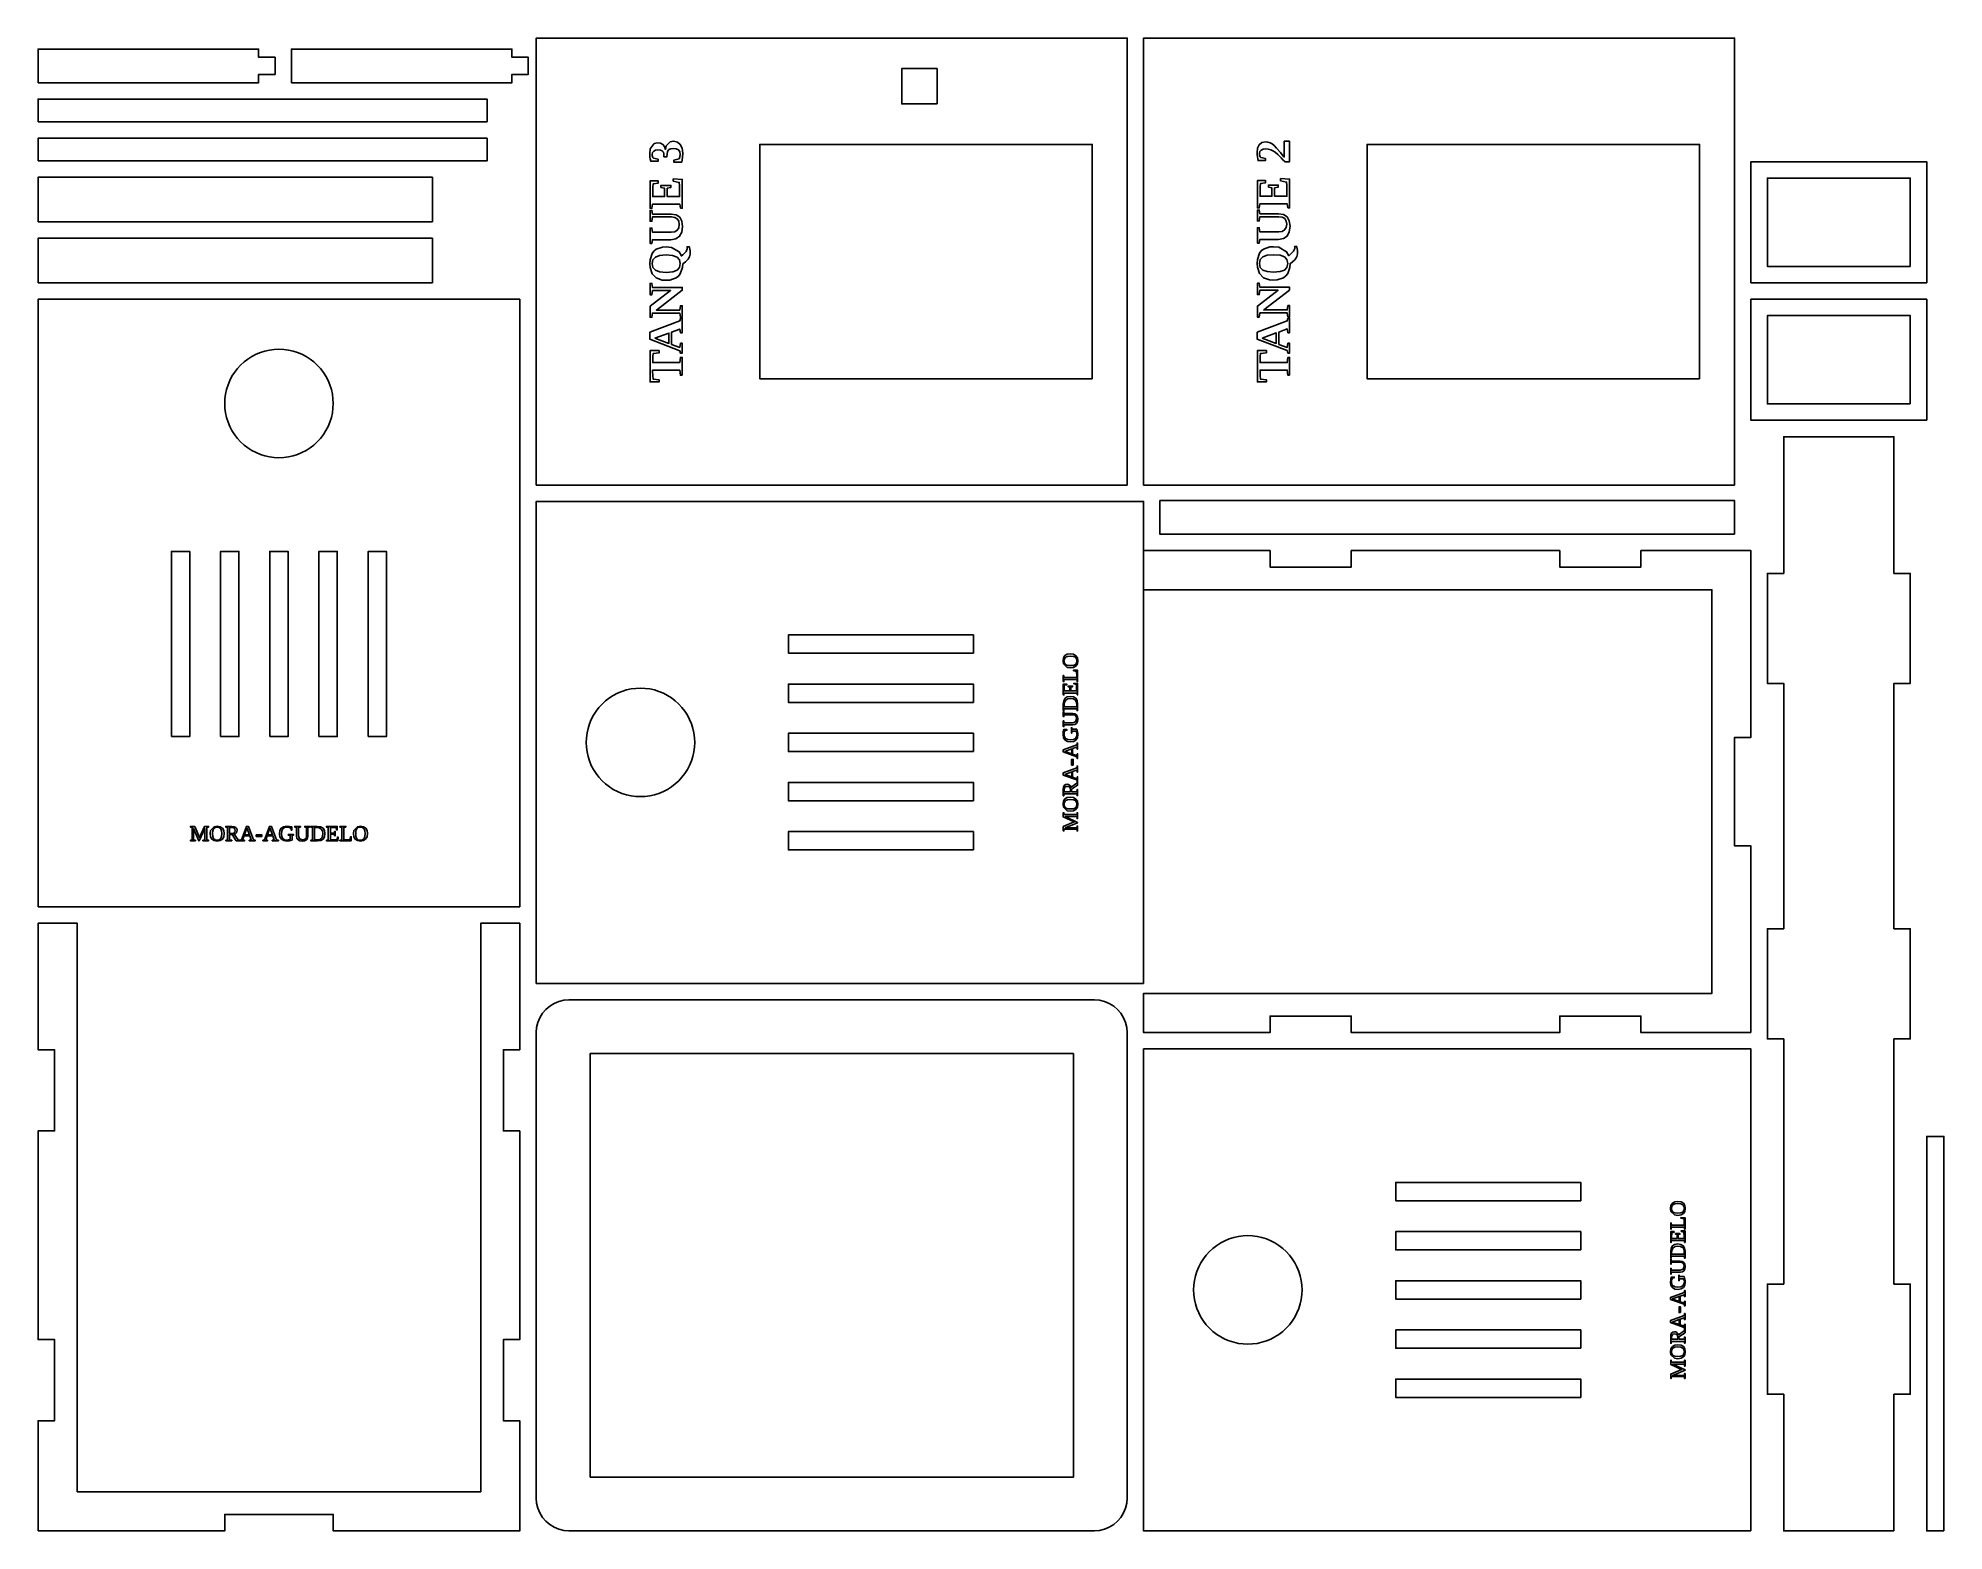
# Model space of a CAD drawing. Header units: millimetres. Extents: x 3 to 352, y 3 to 276.
import ezdxf

# ---------------------------------------------------------------- set-up
doc = ezdxf.new("R2010")
doc.units = ezdxf.units.MM
doc.layers.add('CORTE', color=1, linetype='CONTINUOUS')
doc.layers.add('GRABADO', color=5, linetype='CONTINUOUS')

msp = doc.modelspace()

# ---------------------------------------------------------------- linework, layer by layer
at = {"layer": 'CORTE'}
for points in [[(202.3, 194.3), (202.3, 276.05), (94.15, 276.05), (94.15, 194.3)], [(313.45, 194.3), (313.45, 276.05), (205.3, 276.05), (205.3, 194.3)], [(3, 267.9), (43.35, 267.9), (43.35, 269.4), (46.35, 269.4), (46.35, 272.55), (43.35, 272.55), (43.35, 274.05), (3, 274.05)], [(49.35, 267.9), (89.7, 267.9), (89.7, 269.4), (92.7, 269.4), (92.7, 272.55), (89.7, 272.55), (89.7, 274.05), (49.35, 274.05)], [(167.5, 264.02), (167.5, 270.47), (161.05, 270.47), (161.05, 264.02)], [(3, 260.75), (85.15, 260.75), (85.15, 264.9), (3, 264.9)], [(3, 253.6), (85.15, 253.6), (85.15, 257.75), (3, 257.75)], [(195.9, 213.75), (195.9, 256.6), (135.05, 256.6), (135.05, 213.75)], [(307.05, 213.75), (307.05, 256.6), (246.2, 256.6), (246.2, 213.75)], [(348.6, 231.3), (348.6, 253.45), (316.45, 253.45), (316.45, 231.3)], [(3, 242.45), (75.15, 242.45), (75.15, 250.6), (3, 250.6)], [(345.6, 234.3), (345.6, 250.45), (319.45, 250.45), (319.45, 234.3)], [(3, 231.3), (75.15, 231.3), (75.15, 239.45), (3, 239.45)], [(3, 117.15), (91.15, 117.15), (91.15, 228.3), (3, 228.3)], [(348.6, 206.15), (348.6, 228.3), (316.45, 228.3), (316.45, 206.15)], [(345.6, 209.15), (345.6, 225.3), (319.45, 225.3), (319.45, 209.15)], [(57, 209.225), (56.9622, 210.09), (56.8492, 210.9485), (56.6618, 211.7938), (56.4014, 212.6195), (56.0701, 213.4195), (55.6703, 214.1875), (55.2051, 214.9177), (54.678, 215.6047), (54.093, 216.243), (53.4547, 216.828), (52.7677, 217.3551), (52.0375, 217.8203), (51.2695, 218.2201), (50.4695, 218.5514), (49.6438, 218.8118), (48.7985, 218.9992), (47.94, 219.1122), (47.075, 219.15), (46.21, 219.1122), (45.3515, 218.9992), (44.5062, 218.8118), (43.6805, 218.5514), (42.8805, 218.2201), (42.1125, 217.8203), (41.3823, 217.3551), (40.6953, 216.828), (40.057, 216.243), (39.472, 215.6047), (38.9449, 214.9177), (38.4797, 214.1875), (38.0799, 213.4195), (37.7486, 212.6195), (37.4882, 211.7938), (37.3008, 210.9485), (37.1878, 210.09), (37.15, 209.225), (37.1878, 208.36), (37.3008, 207.5015), (37.4882, 206.6562), (37.7486, 205.8305), (38.0799, 205.0305), (38.4797, 204.2625), (38.9449, 203.5323), (39.472, 202.8453), (40.057, 202.207), (40.6953, 201.622), (41.3823, 201.0949), (42.1125, 200.6297), (42.8805, 200.2299), (43.6805, 199.8986), (44.5062, 199.6382), (45.3515, 199.4508), (46.21, 199.3378), (47.075, 199.3), (47.94, 199.3378), (48.7985, 199.4508), (49.6438, 199.6382), (50.4695, 199.8986), (51.2695, 200.2299), (52.0375, 200.6297), (52.7677, 201.0949), (53.4547, 201.622), (54.093, 202.207), (54.678, 202.8453), (55.2051, 203.5323), (55.6703, 204.2625), (56.0701, 205.0305), (56.4014, 205.8305), (56.6618, 206.6562), (56.8492, 207.5015), (56.9622, 208.36)], [(342.6, 3), (342.6, 28), (345.6, 28), (345.6, 48.15), (342.6, 48.15), (342.6, 93), (345.6, 93), (345.6, 113.15), (342.6, 113.15), (342.6, 158), (345.6, 158), (345.6, 178.15), (342.6, 178.15), (342.6, 203.15), (322.45, 203.15), (322.45, 178.15), (319.45, 178.15), (319.45, 158), (322.45, 158), (322.45, 113.15), (319.45, 113.15), (319.45, 93), (322.45, 93), (322.45, 48.15), (319.45, 48.15), (319.45, 28), (322.45, 28), (322.45, 3)], [(205.3, 103.15), (205.3, 191.3), (94.15, 191.3), (94.15, 103.15)], [(313.45, 185.3), (313.45, 191.45), (208.3, 191.45), (208.3, 185.3)], [(27.4, 148.3), (30.75, 148.3), (30.75, 182.15), (27.4, 182.15)], [(36.4, 148.3), (39.75, 148.3), (39.75, 182.15), (36.4, 182.15)], [(45.4, 148.3), (48.75, 148.3), (48.75, 182.15), (45.4, 182.15)], [(54.4, 148.3), (57.75, 148.3), (57.75, 182.15), (54.4, 182.15)], [(63.4, 148.3), (66.75, 148.3), (66.75, 182.15), (63.4, 182.15)], [(316.45, 94.15), (316.45, 128.3), (313.45, 128.3), (313.45, 148.15), (316.45, 148.15), (316.45, 182.3), (296.3, 182.3), (296.3, 179.3), (281.45, 179.3), (281.45, 182.3), (243.3, 182.3), (243.3, 179.3), (228.45, 179.3), (228.45, 182.3), (205.3, 182.3), (205.3, 175.15), (309.3, 175.15), (309.3, 101.3), (205.3, 101.3), (205.3, 94.15), (228.45, 94.15), (228.45, 97.15), (243.3, 97.15), (243.3, 94.15), (281.45, 94.15), (281.45, 97.15), (296.3, 97.15), (296.3, 94.15)], [(174.15, 163.55), (174.15, 166.9), (140.3, 166.9), (140.3, 163.55)], [(113.225, 157.15), (112.36, 157.1122), (111.5015, 156.9992), (110.6562, 156.8118), (109.8305, 156.5514), (109.0305, 156.2201), (108.2625, 155.8203), (107.5323, 155.3551), (106.8453, 154.828), (106.207, 154.243), (105.622, 153.6047), (105.0949, 152.9177), (104.6297, 152.1875), (104.2299, 151.4195), (103.8986, 150.6195), (103.6382, 149.7938), (103.4508, 148.9485), (103.3378, 148.09), (103.3, 147.225), (103.3378, 146.36), (103.4508, 145.5015), (103.6382, 144.6562), (103.8986, 143.8305), (104.2299, 143.0305), (104.6297, 142.2625), (105.0949, 141.5323), (105.622, 140.8453), (106.207, 140.207), (106.8453, 139.622), (107.5323, 139.0949), (108.2625, 138.6297), (109.0305, 138.2299), (109.8305, 137.8986), (110.6562, 137.6382), (111.5015, 137.4508), (112.36, 137.3378), (113.225, 137.3), (114.09, 137.3378), (114.9485, 137.4508), (115.7938, 137.6382), (116.6195, 137.8986), (117.4195, 138.2299), (118.1875, 138.6297), (118.9177, 139.0949), (119.6047, 139.622), (120.243, 140.207), (120.828, 140.8453), (121.3551, 141.5323), (121.8203, 142.2625), (122.2201, 143.0305), (122.5514, 143.8305), (122.8118, 144.6562), (122.9992, 145.5015), (123.1122, 146.36), (123.15, 147.225), (123.1122, 148.09), (122.9992, 148.9485), (122.8118, 149.7938), (122.5514, 150.6195), (122.2201, 151.4195), (121.8203, 152.1875), (121.3551, 152.9177), (120.828, 153.6047), (120.243, 154.243), (119.6047, 154.828), (118.9177, 155.3551), (118.1875, 155.8203), (117.4195, 156.2201), (116.6195, 156.5514), (115.7938, 156.8118), (114.9485, 156.9992), (114.09, 157.1122)], [(174.15, 154.55), (174.15, 157.9), (140.3, 157.9), (140.3, 154.55)], [(174.15, 145.55), (174.15, 148.9), (140.3, 148.9), (140.3, 145.55)], [(174.15, 136.55), (174.15, 139.9), (140.3, 139.9), (140.3, 136.55)], [(174.15, 127.55), (174.15, 130.9), (140.3, 130.9), (140.3, 127.55)], [(3, 3), (37.15, 3), (37.15, 6), (57, 6), (57, 3), (91.15, 3), (91.15, 23.15), (88.15, 23.15), (88.15, 38), (91.15, 38), (91.15, 76.15), (88.15, 76.15), (88.15, 91), (91.15, 91), (91.15, 114.15), (84, 114.15), (84, 10.15), (10.15, 10.15), (10.15, 114.15), (3, 114.15), (3, 91), (6, 91), (6, 76.15), (3, 76.15), (3, 38), (6, 38), (6, 23.15), (3, 23.15)], [(196.3, 3), (197.2386, 3.0739), (198.1541, 3.2937), (199.0239, 3.654), (199.8267, 4.1459), (200.5426, 4.7574), (201.1541, 5.4733), (201.646, 6.2761), (202.0063, 7.1459), (202.2261, 8.0614), (202.3, 9), (202.3, 94.15), (202.2261, 95.0886), (202.0063, 96.0041), (201.646, 96.8739), (201.1541, 97.6767), (200.5426, 98.3926), (199.8267, 99.0041), (199.0239, 99.496), (198.1541, 99.8563), (197.2386, 100.0761), (196.3, 100.15), (100.15, 100.15), (99.2114, 100.0761), (98.2959, 99.8563), (97.4261, 99.496), (96.6233, 99.0041), (95.9074, 98.3926), (95.2959, 97.6767), (94.804, 96.8739), (94.4437, 96.0041), (94.2239, 95.0886), (94.15, 94.15), (94.15, 9), (94.2239, 8.0614), (94.4437, 7.1459), (94.804, 6.2761), (95.2959, 5.4733), (95.9074, 4.7574), (96.6233, 4.1459), (97.4261, 3.654), (98.2959, 3.2937), (99.2114, 3.0739), (100.15, 3)], [(316.45, 3), (316.45, 91.15), (205.3, 91.15), (205.3, 3)], [(104, 12.85), (192.45, 12.85), (192.45, 90.3), (104, 90.3)], [(351.75, 3), (351.75, 75.15), (348.6, 75.15), (348.6, 3)], [(285.3, 63.4), (285.3, 66.75), (251.45, 66.75), (251.45, 63.4)], [(224.375, 57), (223.51, 56.9622), (222.6515, 56.8492), (221.8062, 56.6618), (220.9805, 56.4014), (220.1805, 56.0701), (219.4125, 55.6703), (218.6823, 55.2051), (217.9953, 54.678), (217.357, 54.093), (216.772, 53.4547), (216.2449, 52.7677), (215.7797, 52.0375), (215.3799, 51.2695), (215.0486, 50.4695), (214.7882, 49.6438), (214.6008, 48.7985), (214.4878, 47.94), (214.45, 47.075), (214.4878, 46.21), (214.6008, 45.3515), (214.7882, 44.5062), (215.0486, 43.6805), (215.3799, 42.8805), (215.7797, 42.1125), (216.2449, 41.3823), (216.772, 40.6953), (217.357, 40.057), (217.9953, 39.472), (218.6823, 38.9449), (219.4125, 38.4797), (220.1805, 38.0799), (220.9805, 37.7486), (221.8062, 37.4882), (222.6515, 37.3008), (223.51, 37.1878), (224.375, 37.15), (225.24, 37.1878), (226.0985, 37.3008), (226.9438, 37.4882), (227.7695, 37.7486), (228.5695, 38.0799), (229.3375, 38.4797), (230.0677, 38.9449), (230.7547, 39.472), (231.393, 40.057), (231.978, 40.6953), (232.5051, 41.3823), (232.9703, 42.1125), (233.3701, 42.8805), (233.7014, 43.6805), (233.9618, 44.5062), (234.1492, 45.3515), (234.2622, 46.21), (234.3, 47.075), (234.2622, 47.94), (234.1492, 48.7985), (233.9618, 49.6438), (233.7014, 50.4695), (233.3701, 51.2695), (232.9703, 52.0375), (232.5051, 52.7677), (231.978, 53.4547), (231.393, 54.093), (230.7547, 54.678), (230.0677, 55.2051), (229.3375, 55.6703), (228.5695, 56.0701), (227.7695, 56.4014), (226.9438, 56.6618), (226.0985, 56.8492), (225.24, 56.9622)], [(285.3, 54.4), (285.3, 57.75), (251.45, 57.75), (251.45, 54.4)], [(285.3, 45.4), (285.3, 48.75), (251.45, 48.75), (251.45, 45.4)], [(285.3, 36.4), (285.3, 39.75), (251.45, 39.75), (251.45, 36.4)], [(285.3, 27.4), (285.3, 30.75), (251.45, 30.75), (251.45, 27.4)]]:
    msp.add_lwpolyline(points, close=True, dxfattribs=at)
at = {"layer": 'GRABADO'}
for points in [[(119.2684, 257.175), (119.9805, 257.0317), (120.5132, 256.6017), (120.8455, 255.9162), (120.9562, 255.0064), (120.9121, 254.1941), (120.7796, 253.3859), (119.3567, 253.334), (119.3567, 253.7364), (120.2988, 253.9649), (120.4596, 254.3546), (120.5132, 254.7611), (120.4284, 255.2338), (120.174, 255.5896), (119.7664, 255.8135), (119.225, 255.8881), (118.7571, 255.8282), (118.4133, 255.6484), (118.1922, 255.3362), (118.0951, 254.876), (118.0643, 254.3672), (117.5344, 254.3672), (117.4993, 254.8578), (117.4142, 255.1967), (117.212, 255.434), (116.885, 255.5738), (116.4256, 255.6204), (115.9875, 255.565), (115.6546, 255.3989), (115.4443, 255.1312), (115.3742, 254.7709), (115.3924, 254.5554), (115.4471, 254.3826), (115.5217, 254.2351), (115.6027, 254.0952), (116.4522, 253.9074), (116.4522, 253.5261), (115.1163, 253.5261), (115.0216, 253.9424), (114.9649, 254.2971), (114.9365, 254.6188), (114.927, 254.9363), (115.0174, 255.8011), (115.7408, 256.7893), (116.3737, 256.9129), (116.9127, 256.834), (117.3381, 256.5975), (117.6353, 256.2141), (117.7923, 255.6947), (117.9519, 256.3423), (118.6899, 257.0825), (119.2684, 257.175)], [(232.0219, 257.175), (232.0219, 253.4451), (231.192, 253.4451), (230.8096, 253.8085), (230.4687, 254.1431), (229.8491, 254.7508), (229.3776, 255.1696), (228.9731, 255.4509), (228.5547, 255.6457), (228.0997, 255.7595), (227.5857, 255.7974), (227.1531, 255.7391), (226.8133, 255.5643), (226.5921, 255.2939), (226.5184, 254.9464), (226.5328, 254.7013), (226.576, 254.511), (226.6469, 254.3558), (226.7473, 254.2133), (227.5983, 254.0237), (227.5983, 253.6417), (226.26, 253.6417), (226.1873, 253.989), (226.1266, 254.3285), (226.0845, 254.6799), (226.0704, 255.0601), (226.1705, 255.9157), (226.4706, 256.5445), (226.9541, 256.9321), (227.6067, 257.0613), (228.0463, 257.0226), (228.4437, 256.9068), (228.8137, 256.7091), (229.174, 256.4223), (229.6412, 255.9269), (230.3325, 255.1036), (230.6608, 254.7108), (231.0305, 254.2877), (231.0305, 257.175), (232.0219, 257.175)], [(120.5483, 244.9218), (120.4291, 245.676), (115.4275, 245.676), (115.3125, 244.9218), (114.9929, 244.9218), (114.9929, 249.9248), (116.4872, 249.9248), (116.4872, 249.5267), (115.5368, 249.3865), (115.4906, 248.7862), (115.4751, 247.9665), (115.4751, 247.0553), (117.6311, 247.0553), (117.6311, 248.5931), (116.9821, 248.7291), (116.9821, 249.1188), (118.7876, 249.1188), (118.7876, 248.7291), (118.1218, 248.5931), (118.1218, 247.0553), (120.3857, 247.0553), (120.3857, 248.1642), (120.3682, 249.0992), (120.3156, 249.6445), (119.2292, 249.894), (119.2292, 250.2935), (120.8679, 250.2094), (120.8679, 244.9218), (120.5483, 244.9218)], [(231.7017, 244.9785), (231.5824, 245.734), (226.5718, 245.734), (226.4566, 244.9785), (226.1364, 244.9785), (226.1364, 249.9905), (227.6334, 249.9905), (227.6334, 249.5917), (226.6813, 249.4513), (226.635, 248.8499), (226.6195, 248.0287), (226.6195, 247.1159), (228.7793, 247.1159), (228.7793, 248.6564), (228.1291, 248.7926), (228.1291, 249.183), (229.9379, 249.183), (229.9379, 248.7926), (229.2709, 248.6564), (229.2709, 247.1159), (231.5388, 247.1159), (231.5388, 248.2267), (231.5213, 249.1634), (231.4686, 249.7097), (230.3803, 249.9596), (230.3803, 250.3599), (232.0219, 250.2756), (232.0219, 244.9785), (231.7017, 244.9785)], [(120.3338, 241.9612), (120.242, 242.544), (119.9665, 242.9775), (119.5113, 243.2466), (118.8829, 243.3363), (115.4275, 243.3363), (115.3125, 242.5485), (114.9929, 242.5485), (114.9929, 244.5461), (115.3125, 244.5461), (115.4275, 243.8802), (118.8479, 243.8802), (119.7461, 243.7334), (120.4081, 243.2929), (120.815, 242.5797), (120.9506, 241.6149), (120.8132, 240.5734), (120.4011, 239.8066), (119.7293, 239.3356), (118.8128, 239.1786), (115.4275, 239.1786), (115.3125, 238.5127), (114.9929, 238.5127), (114.9929, 241.3121), (115.3125, 241.3121), (115.4275, 240.5594), (118.8745, 240.5594), (119.4976, 240.6484), (119.9567, 240.9154), (120.2395, 241.3556), (120.3338, 241.9612)], [(231.4869, 242.0126), (231.3949, 242.5965), (231.1189, 243.0307), (230.6629, 243.3004), (230.0334, 243.3902), (226.5718, 243.3902), (226.4566, 242.601), (226.1364, 242.601), (226.1364, 244.6022), (226.4566, 244.6022), (226.5718, 243.9351), (229.9983, 243.9351), (230.8981, 243.788), (231.5613, 243.3467), (231.9689, 242.6323), (232.1048, 241.6657), (231.9671, 240.6223), (231.5543, 239.8542), (230.8812, 239.3823), (229.9632, 239.225), (226.5718, 239.225), (226.4566, 238.558), (226.1364, 238.558), (226.1364, 241.3624), (226.4566, 241.3624), (226.5718, 240.6083), (230.025, 240.6083), (230.6492, 240.6975), (231.1091, 240.965), (231.3924, 241.4059), (231.4869, 242.0126)], [(117.9241, 231.7504), (117.2217, 231.7981), (116.0978, 232.1797), (115.3485, 232.943), (114.9739, 234.0879), (114.927, 234.8035), (114.9746, 235.511), (115.3552, 236.65), (115.6882, 237.0815), (116.1129, 237.4188), (117.2308, 237.8043), (117.9241, 237.8525), (118.9157, 237.75), (120.3175, 236.9307), (120.7277, 236.2137), (120.9955, 236.4324), (121.6, 237.031), (121.8015, 237.537), (121.7927, 237.7403), (121.7665, 237.8959), (122.1421, 237.8959), (122.1926, 237.7428), (122.2543, 237.4684), (122.3058, 237.1491), (122.323, 236.8614), (122.3079, 236.5596), (122.2627, 236.2936), (122.1873, 236.0553), (122.0791, 235.8339), (121.9343, 235.6239), (121.7496, 235.4175), (121.4496, 235.1491), (120.9562, 234.7503), (120.9036, 234.0642), (120.5125, 232.9498), (120.174, 232.5214), (119.7432, 232.1841), (118.6183, 231.7986), (117.9241, 231.7504)], [(229.0728, 231.7836), (228.3691, 231.8314), (227.2432, 232.2137), (226.4926, 232.9783), (226.1173, 234.1253), (226.0704, 234.8422), (226.1181, 235.5509), (226.4993, 236.6919), (226.833, 237.1242), (227.2584, 237.4621), (228.3783, 237.8483), (229.0728, 237.8966), (230.0662, 237.794), (231.4705, 236.9731), (231.8815, 236.2549), (232.1497, 236.474), (232.7553, 237.0736), (232.9572, 237.5806), (232.9484, 237.7842), (232.9221, 237.9401), (233.2984, 237.9401), (233.349, 237.7867), (233.4108, 237.5118), (233.4624, 237.1919), (233.4796, 236.9037), (233.4645, 236.6014), (233.4192, 236.335), (233.3437, 236.0962), (233.2352, 235.8743), (233.0902, 235.6641), (232.9052, 235.4573), (232.6047, 235.1883), (232.1104, 234.7888), (232.0577, 234.1016), (231.6659, 232.9851), (231.3268, 232.556), (230.8952, 232.218), (229.7682, 231.8319), (229.0728, 231.7836)], [(117.9241, 233.2041), (119.1219, 233.2997), (119.9203, 233.5867), (120.3682, 234.083), (120.5174, 234.8035), (120.3674, 235.5195), (119.9175, 236.0133), (119.1191, 236.3014), (117.9241, 236.3974), (116.7368, 236.3014), (115.9532, 236.0133), (115.5158, 235.5195), (115.37, 234.8035), (115.5158, 234.083), (115.9532, 233.5867), (116.7368, 233.2997), (117.9241, 233.2041)], [(229.0728, 233.2399), (230.2728, 233.3357), (231.0726, 233.6232), (231.5213, 234.1204), (231.6708, 234.8422), (231.5206, 235.5594), (231.0698, 236.0541), (230.27, 236.3427), (229.0728, 236.4389), (227.8834, 236.3427), (227.0984, 236.0541), (226.6602, 235.5594), (226.5142, 234.8422), (226.6602, 234.1204), (227.0984, 233.6232), (227.8834, 233.3357), (229.0728, 233.2399)], [(115.4275, 229.8916), (115.3125, 229.1038), (114.9929, 229.1038), (114.9929, 231.1939), (115.3125, 231.1939), (115.4275, 230.4397), (120.8679, 230.4397), (120.8679, 229.9266), (116.1452, 226.3043), (120.4291, 226.3043), (120.5483, 227.0936), (120.8679, 227.0936), (120.8679, 225.0035), (120.5483, 225.0035), (120.4291, 225.7562), (115.4275, 225.7562), (115.3125, 225.0035), (114.9929, 225.0035), (114.9929, 227.0137), (118.747, 229.8916), (115.4275, 229.8916)], [(226.5718, 229.9215), (226.4566, 229.1322), (226.1364, 229.1322), (226.1364, 231.2261), (226.4566, 231.2261), (226.5718, 230.4705), (232.0219, 230.4705), (232.0219, 229.9566), (227.2908, 226.3278), (231.5824, 226.3278), (231.7017, 227.1184), (232.0219, 227.1184), (232.0219, 225.0246), (231.7017, 225.0246), (231.5824, 225.7787), (226.5718, 225.7787), (226.4566, 225.0246), (226.1364, 225.0246), (226.1364, 227.0384), (229.8972, 229.9215), (226.5718, 229.9215)], [(120.5483, 220.2289), (120.8679, 220.2289), (120.8679, 218.4416), (120.5483, 218.4416), (120.4291, 218.879), (114.9452, 220.9691), (114.9452, 222.2391), (120.4291, 224.3194), (120.5483, 224.7666), (120.8679, 224.7666), (120.8679, 222.1508), (120.5483, 222.1508), (120.4291, 222.8307), (118.9096, 222.2699), (118.9096, 220.013), (120.4291, 219.4747), (120.5483, 220.2289)], [(231.7017, 220.2415), (232.0219, 220.2415), (232.0219, 218.451), (231.7017, 218.451), (231.5824, 218.8892), (226.0887, 220.983), (226.0887, 222.2553), (231.5824, 224.3393), (231.7017, 224.7873), (232.0219, 224.7873), (232.0219, 222.1668), (231.7017, 222.1668), (231.5824, 222.8479), (230.0601, 222.2862), (230.0601, 220.0252), (231.5824, 219.486), (231.7017, 220.2415)], [(115.8298, 221.1611), (118.4273, 220.1939), (118.4273, 222.1031), (115.8298, 221.1611)], [(226.9748, 221.1754), (229.577, 220.2064), (229.577, 222.1191), (226.9748, 221.1754)], [(120.8679, 214.3932), (120.5483, 214.3932), (120.4291, 215.3254), (115.4583, 215.3254), (115.4583, 215.1025), (115.48, 214.2481), (115.5452, 213.6923), (116.6358, 213.5731), (116.6358, 213.175), (114.9929, 213.175), (114.9929, 218.8832), (116.6358, 218.8832), (116.6358, 218.4794), (115.5452, 218.3617), (115.4863, 217.8209), (115.4667, 216.9248), (115.4667, 216.7104), (120.4291, 216.7104), (120.5483, 217.644), (120.8679, 217.644), (120.8679, 214.3932)], [(232.0219, 214.3953), (231.7017, 214.3953), (231.5824, 215.3292), (226.6027, 215.3292), (226.6027, 215.1059), (226.6244, 214.25), (226.6897, 213.6932), (227.7823, 213.5738), (227.7823, 213.175), (226.1364, 213.175), (226.1364, 218.8934), (227.7823, 218.8934), (227.7823, 218.4889), (226.6897, 218.371), (226.6307, 217.8293), (226.6111, 216.9315), (226.6111, 216.7167), (231.5824, 216.7167), (231.7017, 217.652), (232.0219, 217.652), (232.0219, 214.3953)], [(191.9125, 160.8575), (191.3279, 160.9374), (190.6598, 161.5768), (190.5763, 162.1363), (190.6611, 162.692), (190.9156, 163.0931), (191.3342, 163.3364), (191.9125, 163.4175), (192.4991, 163.3355), (192.9225, 163.0894), (193.1789, 162.687), (193.2644, 162.1363), (193.1792, 161.5873), (192.9238, 161.1856), (192.5003, 160.9395), (191.9125, 160.8575)], [(190.7094, 159.4825), (190.76, 159.0781), (193.0569, 159.0781), (193.0569, 159.5938), (193.0472, 159.9547), (193.0181, 160.205), (192.4731, 160.3263), (192.4731, 160.4531), (193.225, 160.4181), (193.225, 158.365), (193.1213, 158.365), (193.0688, 158.7013), (190.76, 158.7013), (190.7094, 158.365), (190.6056, 158.365), (190.6056, 159.4825), (190.7094, 159.4825)], [(191.9125, 161.2656), (192.4564, 161.3183), (192.8269, 161.4762), (193.0392, 161.7469), (193.11, 162.1363), (193.0392, 162.525), (192.8269, 162.7962), (192.4564, 162.9561), (191.9125, 163.0094), (191.3733, 162.9564), (191.0094, 162.7975), (190.8017, 162.5263), (190.7325, 162.1363), (190.8017, 161.7458), (191.0094, 161.4756), (191.3733, 161.3181), (191.9125, 161.2656)], [(193.1213, 155.9219), (193.0688, 156.2581), (190.76, 156.2581), (190.7094, 155.9219), (190.6056, 155.9219), (190.6056, 157.8869), (191.2325, 157.8869), (191.2325, 157.7581), (190.8088, 157.6956), (190.7886, 157.428), (190.7819, 157.0625), (190.7819, 156.635), (191.805, 156.635), (191.805, 157.3419), (191.4925, 157.4025), (191.4925, 157.5275), (192.2975, 157.5275), (192.2975, 157.4025), (191.9806, 157.3419), (191.9806, 156.635), (193.0494, 156.635), (193.0494, 157.1506), (193.0416, 157.5675), (193.0181, 157.8106), (192.5337, 157.9219), (192.5337, 158.0512), (193.225, 158.0138), (193.225, 155.9219), (193.1213, 155.9219)], [(190.6056, 154.2231), (190.6866, 154.8537), (190.9294, 155.2969), (191.3338, 155.5594), (191.9006, 155.6469), (192.4773, 155.5627), (192.895, 155.31), (193.1486, 154.8898), (193.2331, 154.3031), (193.225, 153.3694), (193.225, 153.0331), (193.1213, 153.0331), (193.0688, 153.3694), (190.76, 153.3694), (190.7094, 153.0331), (190.6056, 153.0331), (190.6056, 154.2231)], [(191.8969, 155.2387), (191.4145, 155.1647), (191.065, 154.9425), (190.8527, 154.5836), (190.7819, 154.0981), (190.7819, 153.7463), (193.0412, 153.7463), (193.053, 154.0027), (193.0569, 154.3031), (192.9861, 154.72), (192.7738, 155.0106), (192.413, 155.1817), (191.8969, 155.2387)], [(190.76, 152.2931), (190.7094, 151.9413), (190.6056, 151.9413), (190.6056, 152.8344), (190.7094, 152.8344), (190.76, 152.4981), (192.3244, 152.4981), (192.7361, 152.4334), (193.03, 152.2394), (193.2058, 151.9222), (193.2644, 151.4881), (193.2055, 151.0325), (193.0288, 150.7081), (192.7442, 150.5141), (192.3619, 150.4494), (190.76, 150.4494), (190.7094, 150.1131), (190.6056, 150.1131), (190.6056, 151.16), (190.7094, 151.16), (190.76, 150.8244), (192.3325, 150.8244), (192.8669, 150.9977), (193.045, 151.5175), (193.0006, 151.8487), (192.8675, 152.0925), (192.6469, 152.243), (192.34, 152.2931), (190.76, 152.2931)], [(193.0881, 149.6488), (193.1567, 149.4175), (193.2138, 149.1775), (193.2517, 148.9244), (193.2644, 148.6525), (193.1784, 148.0859), (192.9206, 147.66), (192.5047, 147.3938), (191.9456, 147.305), (191.3448, 147.3911), (190.9175, 147.6494), (190.6616, 148.0745), (190.5763, 148.66), (190.6056, 149.1284), (190.6938, 149.58), (191.2563, 149.58), (191.2563, 149.4494), (190.9319, 149.3963), (190.8472, 149.2483), (190.7844, 149.0731), (190.7455, 148.8797), (190.7325, 148.6756), (190.807, 148.2428), (191.0306, 147.9444), (191.4075, 147.7709), (191.9419, 147.7131), (192.4486, 147.7727), (192.8163, 147.9513), (193.0394, 148.2466), (193.1138, 148.6562), (193.1041, 148.8244), (193.075, 149), (193.0317, 149.1584), (192.9806, 149.2738), (192.2369, 149.2738), (192.1856, 148.9375), (192.0806, 148.9375), (192.0806, 149.9044), (192.1856, 149.9044), (192.2369, 149.6488), (193.0881, 149.6488)], [(193.1213, 145.1525), (193.225, 145.1525), (193.225, 144.2912), (193.1213, 144.2912), (193.0688, 144.5881), (190.5844, 145.4806), (190.5844, 145.8512), (193.0688, 146.7794), (193.1213, 147.1113), (193.225, 147.1113), (193.225, 146.0038), (193.1213, 146.0038), (193.0688, 146.3556), (192.3131, 146.0956), (192.3131, 145.0644), (193.0688, 144.8006), (193.1213, 145.1525)], [(190.8656, 145.5725), (192.1369, 145.1231), (192.1369, 146.035), (190.8656, 145.5725)], [(192.4319, 143.0688), (192.1331, 143.0688), (192.1331, 144.1075), (192.4319, 144.1075), (192.4319, 143.0688)], [(193.1213, 140.9319), (193.225, 140.9319), (193.225, 140.0706), (193.1213, 140.0706), (193.0688, 140.3675), (190.5844, 141.26), (190.5844, 141.6306), (193.0688, 142.5588), (193.1213, 142.8906), (193.225, 142.8906), (193.225, 141.7831), (193.1213, 141.7831), (193.0688, 142.135), (192.3131, 141.875), (192.3131, 140.8438), (193.0688, 140.58), (193.1213, 140.9319)], [(192.0763, 138.1913), (193.0688, 138.1913), (193.1213, 138.5875), (193.225, 138.5875), (193.225, 137.5038), (193.1213, 137.5038), (193.0688, 137.8144), (190.76, 137.8144), (190.7094, 137.4781), (190.6056, 137.4781), (190.6056, 138.6094), (190.6472, 139.0369), (190.7719, 139.3356), (190.9883, 139.5114), (191.305, 139.57), (191.5491, 139.5344), (191.7575, 139.4275), (191.9186, 139.2577), (192.0219, 139.0331), (193.0688, 139.7419), (193.1213, 140.025), (193.225, 140.025), (193.225, 139.3981), (192.0763, 138.6619), (192.0763, 138.1913)], [(190.8656, 141.3519), (192.1369, 140.9025), (192.1369, 141.8144), (190.8656, 141.3519)], [(191.9125, 134.6388), (191.3279, 134.7187), (190.6598, 135.358), (190.5763, 135.9175), (190.6611, 136.4733), (190.9156, 136.8744), (191.3342, 137.1177), (191.9125, 137.1988), (192.4991, 137.1167), (192.9225, 136.8706), (193.1789, 136.4683), (193.2644, 135.9175), (193.1792, 135.3686), (192.9238, 134.9669), (192.5003, 134.7208), (191.9125, 134.6388)], [(191.9125, 135.0469), (192.4564, 135.0995), (192.8269, 135.2575), (193.0392, 135.5281), (193.11, 135.9175), (193.0392, 136.3063), (192.8269, 136.5775), (192.4564, 136.7373), (191.9125, 136.7906), (191.3733, 136.7377), (191.0094, 136.5788), (190.8017, 136.3075), (190.7325, 135.9175), (190.8017, 135.527), (191.0094, 135.2569), (191.3733, 135.0994), (191.9125, 135.0469)], [(191.3325, 139.1813), (191.077, 139.1448), (190.9081, 139.0356), (190.8134, 138.8355), (190.7819, 138.525), (190.7819, 138.1913), (191.9006, 138.1913), (191.9006, 138.5369), (191.8683, 138.8361), (191.7713, 139.0337), (191.5966, 139.1444), (191.3325, 139.1813)], [(193.225, 132.6012), (193.225, 132.5325), (190.9731, 131.5738), (193.0688, 131.5738), (193.1213, 131.9256), (193.225, 131.9256), (193.225, 131.0325), (193.1213, 131.0325), (193.0688, 131.3688), (190.76, 131.3688), (190.7094, 131.0325), (190.6056, 131.0325), (190.6056, 131.8256), (192.5981, 132.6775), (190.6056, 133.6069), (190.6056, 134.3569), (190.7094, 134.3569), (190.76, 134.0213), (193.0688, 134.0213), (193.1213, 134.3569), (193.225, 134.3569), (193.225, 133.2944), (193.1213, 133.2944), (193.0688, 133.6463), (190.9731, 133.6463), (193.225, 132.6012)], [(32.4513, 129.225), (32.3825, 129.225), (31.4237, 131.4769), (31.4237, 129.3812), (31.7756, 129.3288), (31.7756, 129.225), (30.8825, 129.225), (30.8825, 129.3288), (31.2188, 129.3812), (31.2188, 131.69), (30.8825, 131.7406), (30.8825, 131.8444), (31.6756, 131.8444), (32.5275, 129.8519), (33.4569, 131.8444), (34.2069, 131.8444), (34.2069, 131.7406), (33.8712, 131.69), (33.8712, 129.3812), (34.2069, 129.3288), (34.2069, 129.225), (33.1444, 129.225), (33.1444, 129.3288), (33.4962, 129.3812), (33.4962, 131.4769), (32.4513, 129.225)], [(34.4887, 130.5375), (34.5687, 131.1221), (35.208, 131.7902), (35.7675, 131.8738), (36.3233, 131.7889), (36.7244, 131.5344), (36.9677, 131.1158), (37.0487, 130.5375), (36.9667, 129.9509), (36.7206, 129.5275), (36.3183, 129.2711), (35.7675, 129.1856), (35.2186, 129.2708), (34.8169, 129.5263), (34.5708, 129.9497), (34.4887, 130.5375)], [(34.8969, 130.5375), (34.9495, 129.9936), (35.1075, 129.6231), (35.3781, 129.4108), (35.7675, 129.34), (36.1562, 129.4108), (36.4275, 129.6231), (36.5873, 129.9936), (36.6406, 130.5375), (36.5877, 131.0767), (36.4288, 131.4406), (36.1575, 131.6483), (35.7675, 131.7175), (35.377, 131.6483), (35.1069, 131.4406), (34.9494, 131.0767), (34.8969, 130.5375)], [(38.0413, 130.3738), (38.0413, 129.3812), (38.4375, 129.3288), (38.4375, 129.225), (37.3538, 129.225), (37.3538, 129.3288), (37.6644, 129.3812), (37.6644, 131.69), (37.3281, 131.7406), (37.3281, 131.8444), (38.4594, 131.8444), (38.8869, 131.8028), (39.1856, 131.6781), (39.3614, 131.4617), (39.42, 131.145), (39.3844, 130.9009), (39.2775, 130.6925), (39.1077, 130.5314), (38.8831, 130.4281), (39.5919, 129.3812), (39.875, 129.3288), (39.875, 129.225), (39.2481, 129.225), (38.5119, 130.3738), (38.0413, 130.3738)], [(39.0312, 131.1175), (38.9948, 131.373), (38.8856, 131.5419), (38.6855, 131.6366), (38.375, 131.6681), (38.0413, 131.6681), (38.0413, 130.5494), (38.3869, 130.5494), (38.6861, 130.5817), (38.8838, 130.6788), (38.9944, 130.8534), (39.0312, 131.1175)], [(40.7819, 129.3288), (40.7819, 129.225), (39.9206, 129.225), (39.9206, 129.3288), (40.2175, 129.3812), (41.11, 131.8656), (41.4806, 131.8656), (42.4087, 129.3812), (42.7406, 129.3288), (42.7406, 129.225), (41.6331, 129.225), (41.6331, 129.3288), (41.985, 129.3812), (41.725, 130.1369), (40.6937, 130.1369), (40.43, 129.3812), (40.7819, 129.3288)], [(41.2019, 131.5844), (40.7525, 130.3131), (41.6644, 130.3131), (41.2019, 131.5844)], [(42.9188, 130.0181), (42.9188, 130.3169), (43.9575, 130.3169), (43.9575, 130.0181), (42.9188, 130.0181)], [(45.0025, 129.3288), (45.0025, 129.225), (44.1412, 129.225), (44.1412, 129.3288), (44.4381, 129.3812), (45.3306, 131.8656), (45.7013, 131.8656), (46.6294, 129.3812), (46.9613, 129.3288), (46.9613, 129.225), (45.8538, 129.225), (45.8538, 129.3288), (46.2056, 129.3812), (45.9456, 130.1369), (44.9144, 130.1369), (44.6506, 129.3812), (45.0025, 129.3288)], [(45.4225, 131.5844), (44.9731, 130.3131), (45.885, 130.3131), (45.4225, 131.5844)], [(49.4988, 129.3619), (49.2675, 129.2933), (49.0275, 129.2363), (48.7744, 129.1983), (48.5025, 129.1856), (47.9359, 129.2716), (47.51, 129.5294), (47.2438, 129.9453), (47.155, 130.5044), (47.2411, 131.1052), (47.4994, 131.5325), (47.9245, 131.7884), (48.51, 131.8738), (48.9784, 131.8444), (49.43, 131.7562), (49.43, 131.1937), (49.2994, 131.1937), (49.2463, 131.5181), (49.0983, 131.6028), (48.9231, 131.6656), (48.7297, 131.7045), (48.5256, 131.7175), (48.0928, 131.643), (47.7944, 131.4194), (47.6209, 131.0425), (47.5631, 130.5081), (47.6227, 130.0014), (47.8012, 129.6337), (48.0966, 129.4106), (48.5062, 129.3363), (48.6744, 129.3459), (48.85, 129.375), (49.0084, 129.4183), (49.1238, 129.4694), (49.1238, 130.2131), (48.7875, 130.2644), (48.7875, 130.3694), (49.7544, 130.3694), (49.7544, 130.2644), (49.4988, 130.2131), (49.4988, 129.3619)], [(52.1431, 131.69), (51.7913, 131.7406), (51.7913, 131.8444), (52.6844, 131.8444), (52.6844, 131.7406), (52.3481, 131.69), (52.3481, 130.1256), (52.2834, 129.7139), (52.0894, 129.42), (51.7722, 129.2442), (51.3381, 129.1856), (50.8825, 129.2445), (50.5581, 129.4213), (50.3641, 129.7058), (50.2994, 130.0881), (50.2994, 131.69), (49.9631, 131.7406), (49.9631, 131.8444), (51.01, 131.8444), (51.01, 131.7406), (50.6744, 131.69), (50.6744, 130.1175), (50.8477, 129.5831), (51.3675, 129.405), (51.6988, 129.4494), (51.9425, 129.5825), (52.093, 129.8031), (52.1431, 130.11), (52.1431, 131.69)], [(54.0731, 131.8444), (54.7037, 131.7634), (55.1469, 131.5206), (55.4094, 131.1163), (55.4969, 130.5494), (55.4127, 129.9727), (55.16, 129.555), (54.7398, 129.3014), (54.1531, 129.2169), (53.2194, 129.225), (52.8831, 129.225), (52.8831, 129.3288), (53.2194, 129.3812), (53.2194, 131.69), (52.8831, 131.7406), (52.8831, 131.8444), (54.0731, 131.8444)], [(55.0887, 130.5531), (55.0147, 131.0355), (54.7925, 131.385), (54.4336, 131.5973), (53.9481, 131.6681), (53.5962, 131.6681), (53.5962, 129.4087), (53.8527, 129.397), (54.1531, 129.3931), (54.57, 129.4639), (54.8606, 129.6763), (55.0317, 130.037), (55.0887, 130.5531)], [(55.7719, 129.3288), (56.1081, 129.3812), (56.1081, 131.69), (55.7719, 131.7406), (55.7719, 131.8444), (57.7369, 131.8444), (57.7369, 131.2175), (57.6081, 131.2175), (57.5456, 131.6413), (57.278, 131.6614), (56.9125, 131.6681), (56.485, 131.6681), (56.485, 130.645), (57.1919, 130.645), (57.2525, 130.9575), (57.3775, 130.9575), (57.3775, 130.1525), (57.2525, 130.1525), (57.1919, 130.4694), (56.485, 130.4694), (56.485, 129.4006), (57.0006, 129.4006), (57.4175, 129.4084), (57.6606, 129.4319), (57.7719, 129.9162), (57.9012, 129.9162), (57.8637, 129.225), (55.7719, 129.225), (55.7719, 129.3288)], [(59.3325, 131.7406), (58.9281, 131.69), (58.9281, 129.3931), (59.4437, 129.3931), (59.8047, 129.4028), (60.055, 129.4319), (60.1762, 129.9769), (60.3031, 129.9769), (60.2681, 129.225), (58.215, 129.225), (58.215, 129.3288), (58.5512, 129.3812), (58.5512, 131.69), (58.215, 131.7406), (58.215, 131.8444), (59.3325, 131.8444), (59.3325, 131.7406)], [(60.7075, 130.5375), (60.7874, 131.1221), (61.4268, 131.7902), (61.9862, 131.8738), (62.542, 131.7889), (62.9431, 131.5344), (63.1864, 131.1158), (63.2675, 130.5375), (63.1855, 129.9509), (62.9394, 129.5275), (62.537, 129.2711), (61.9862, 129.1856), (61.4373, 129.2708), (61.0356, 129.5263), (60.7895, 129.9497), (60.7075, 130.5375)], [(61.1156, 130.5375), (61.1683, 129.9936), (61.3263, 129.6231), (61.5969, 129.4108), (61.9862, 129.34), (62.375, 129.4108), (62.6462, 129.6231), (62.8061, 129.9936), (62.8594, 130.5375), (62.8064, 131.0767), (62.6475, 131.4406), (62.3762, 131.6483), (61.9862, 131.7175), (61.5958, 131.6483), (61.3256, 131.4406), (61.1681, 131.0767), (61.1156, 130.5375)], [(303.0625, 60.7075), (302.4779, 60.7874), (301.8098, 61.4268), (301.7263, 61.9862), (301.8111, 62.542), (302.0656, 62.9431), (302.4842, 63.1864), (303.0625, 63.2675), (303.6491, 63.1855), (304.0725, 62.9394), (304.3289, 62.537), (304.4144, 61.9862), (304.3292, 61.4373), (304.0738, 61.0356), (303.6503, 60.7895), (303.0625, 60.7075)], [(303.0625, 61.1156), (303.6064, 61.1683), (303.9769, 61.3263), (304.1892, 61.5969), (304.26, 61.9862), (304.1892, 62.375), (303.9769, 62.6462), (303.6064, 62.8061), (303.0625, 62.8594), (302.5233, 62.8064), (302.1594, 62.6475), (301.9517, 62.3762), (301.8825, 61.9862), (301.9517, 61.5958), (302.1594, 61.3256), (302.5233, 61.1681), (303.0625, 61.1156)], [(301.8594, 59.3325), (301.91, 58.9281), (304.2069, 58.9281), (304.2069, 59.4437), (304.1972, 59.8047), (304.1681, 60.055), (303.6231, 60.1762), (303.6231, 60.3031), (304.375, 60.2681), (304.375, 58.215), (304.2713, 58.215), (304.2188, 58.5512), (301.91, 58.5512), (301.8594, 58.215), (301.7556, 58.215), (301.7556, 59.3325), (301.8594, 59.3325)], [(304.2713, 55.7719), (304.2188, 56.1081), (301.91, 56.1081), (301.8594, 55.7719), (301.7556, 55.7719), (301.7556, 57.7369), (302.3825, 57.7369), (302.3825, 57.6081), (301.9588, 57.5456), (301.9386, 57.278), (301.9319, 56.9125), (301.9319, 56.485), (302.955, 56.485), (302.955, 57.1919), (302.6425, 57.2525), (302.6425, 57.3775), (303.4475, 57.3775), (303.4475, 57.2525), (303.1306, 57.1919), (303.1306, 56.485), (304.1994, 56.485), (304.1994, 57.0006), (304.1916, 57.4175), (304.1681, 57.6606), (303.6838, 57.7719), (303.6838, 57.9012), (304.375, 57.8637), (304.375, 55.7719), (304.2713, 55.7719)], [(301.7556, 54.0731), (301.8366, 54.7037), (302.0794, 55.1469), (302.4837, 55.4094), (303.0506, 55.4969), (303.6273, 55.4127), (304.045, 55.16), (304.2986, 54.7398), (304.3831, 54.1531), (304.375, 53.2194), (304.375, 52.8831), (304.2713, 52.8831), (304.2188, 53.2194), (301.91, 53.2194), (301.8594, 52.8831), (301.7556, 52.8831), (301.7556, 54.0731)], [(301.91, 52.1431), (301.8594, 51.7913), (301.7556, 51.7913), (301.7556, 52.6844), (301.8594, 52.6844), (301.91, 52.3481), (303.4744, 52.3481), (303.8861, 52.2834), (304.18, 52.0894), (304.3558, 51.7722), (304.4144, 51.3381), (304.3555, 50.8825), (304.1788, 50.5581), (303.8942, 50.3641), (303.5119, 50.2994), (301.91, 50.2994), (301.8594, 49.9631), (301.7556, 49.9631), (301.7556, 51.01), (301.8594, 51.01), (301.91, 50.6744), (303.4825, 50.6744), (304.0169, 50.8477), (304.195, 51.3675), (304.1506, 51.6988), (304.0175, 51.9425), (303.7969, 52.093), (303.49, 52.1431), (301.91, 52.1431)], [(303.0469, 55.0887), (302.5645, 55.0147), (302.215, 54.7925), (302.0027, 54.4336), (301.9319, 53.9481), (301.9319, 53.5962), (304.1913, 53.5962), (304.203, 53.8527), (304.2069, 54.1531), (304.1361, 54.57), (303.9238, 54.8606), (303.563, 55.0317), (303.0469, 55.0887)], [(304.2381, 49.4988), (304.3067, 49.2675), (304.3637, 49.0275), (304.4017, 48.7744), (304.4144, 48.5025), (304.3284, 47.9359), (304.0706, 47.51), (303.6547, 47.2438), (303.0956, 47.155), (302.4948, 47.2411), (302.0675, 47.4994), (301.8116, 47.9245), (301.7263, 48.51), (301.7556, 48.9784), (301.8438, 49.43), (302.4062, 49.43), (302.4062, 49.2994), (302.0819, 49.2463), (301.9972, 49.0983), (301.9344, 48.9231), (301.8955, 48.7297), (301.8825, 48.5256), (301.957, 48.0928), (302.1806, 47.7944), (302.5575, 47.6209), (303.0919, 47.5631), (303.5986, 47.6227), (303.9663, 47.8012), (304.1894, 48.0966), (304.2638, 48.5062), (304.2541, 48.6744), (304.225, 48.85), (304.1817, 49.0084), (304.1306, 49.1238), (303.3869, 49.1238), (303.3356, 48.7875), (303.2306, 48.7875), (303.2306, 49.7544), (303.3356, 49.7544), (303.3869, 49.4988), (304.2381, 49.4988)], [(304.2713, 45.0025), (304.375, 45.0025), (304.375, 44.1412), (304.2713, 44.1412), (304.2188, 44.4381), (301.7344, 45.3306), (301.7344, 45.7013), (304.2188, 46.6294), (304.2713, 46.9613), (304.375, 46.9613), (304.375, 45.8538), (304.2713, 45.8538), (304.2188, 46.2056), (303.4631, 45.9456), (303.4631, 44.9144), (304.2188, 44.6506), (304.2713, 45.0025)], [(302.0156, 45.4225), (303.2869, 44.9731), (303.2869, 45.885), (302.0156, 45.4225)], [(304.2713, 40.7819), (304.375, 40.7819), (304.375, 39.9206), (304.2713, 39.9206), (304.2188, 40.2175), (301.7344, 41.11), (301.7344, 41.4806), (304.2188, 42.4087), (304.2713, 42.7406), (304.375, 42.7406), (304.375, 41.6331), (304.2713, 41.6331), (304.2188, 41.985), (303.4631, 41.725), (303.4631, 40.6937), (304.2188, 40.43), (304.2713, 40.7819)], [(303.5819, 42.9188), (303.2831, 42.9188), (303.2831, 43.9575), (303.5819, 43.9575), (303.5819, 42.9188)], [(303.2263, 38.0413), (304.2188, 38.0413), (304.2713, 38.4375), (304.375, 38.4375), (304.375, 37.3538), (304.2713, 37.3538), (304.2188, 37.6644), (301.91, 37.6644), (301.8594, 37.3281), (301.7556, 37.3281), (301.7556, 38.4594), (301.7972, 38.8869), (301.9219, 39.1856), (302.1383, 39.3614), (302.455, 39.42), (302.6991, 39.3844), (302.9075, 39.2775), (303.0686, 39.1077), (303.1719, 38.8831), (304.2188, 39.5919), (304.2713, 39.875), (304.375, 39.875), (304.375, 39.2481), (303.2263, 38.5119), (303.2263, 38.0413)], [(302.4825, 39.0312), (302.227, 38.9948), (302.0581, 38.8856), (301.9634, 38.6855), (301.9319, 38.375), (301.9319, 38.0413), (303.0506, 38.0413), (303.0506, 38.3869), (303.0183, 38.6861), (302.9212, 38.8838), (302.7466, 38.9944), (302.4825, 39.0312)], [(302.0156, 41.2019), (303.2869, 40.7525), (303.2869, 41.6644), (302.0156, 41.2019)], [(303.0625, 34.4887), (302.4779, 34.5687), (301.8098, 35.208), (301.7263, 35.7675), (301.8111, 36.3233), (302.0656, 36.7244), (302.4842, 36.9677), (303.0625, 37.0487), (303.6491, 36.9667), (304.0725, 36.7206), (304.3289, 36.3183), (304.4144, 35.7675), (304.3292, 35.2186), (304.0738, 34.8169), (303.6503, 34.5708), (303.0625, 34.4887)], [(303.0625, 34.8969), (303.6064, 34.9495), (303.9769, 35.1075), (304.1892, 35.3781), (304.26, 35.7675), (304.1892, 36.1562), (303.9769, 36.4275), (303.6064, 36.5873), (303.0625, 36.6406), (302.5233, 36.5877), (302.1594, 36.4288), (301.9517, 36.1575), (301.8825, 35.7675), (301.9517, 35.377), (302.1594, 35.1069), (302.5233, 34.9494), (303.0625, 34.8969)], [(304.375, 32.4513), (304.375, 32.3825), (302.1231, 31.4237), (304.2188, 31.4237), (304.2713, 31.7756), (304.375, 31.7756), (304.375, 30.8825), (304.2713, 30.8825), (304.2188, 31.2188), (301.91, 31.2188), (301.8594, 30.8825), (301.7556, 30.8825), (301.7556, 31.6756), (303.7481, 32.5275), (301.7556, 33.4569), (301.7556, 34.2069), (301.8594, 34.2069), (301.91, 33.8712), (304.2188, 33.8712), (304.2713, 34.2069), (304.375, 34.2069), (304.375, 33.1444), (304.2713, 33.1444), (304.2188, 33.4962), (302.1231, 33.4962), (304.375, 32.4513)]]:
    msp.add_lwpolyline(points, close=True, dxfattribs=at)

doc.saveas('drawing.dxf')
